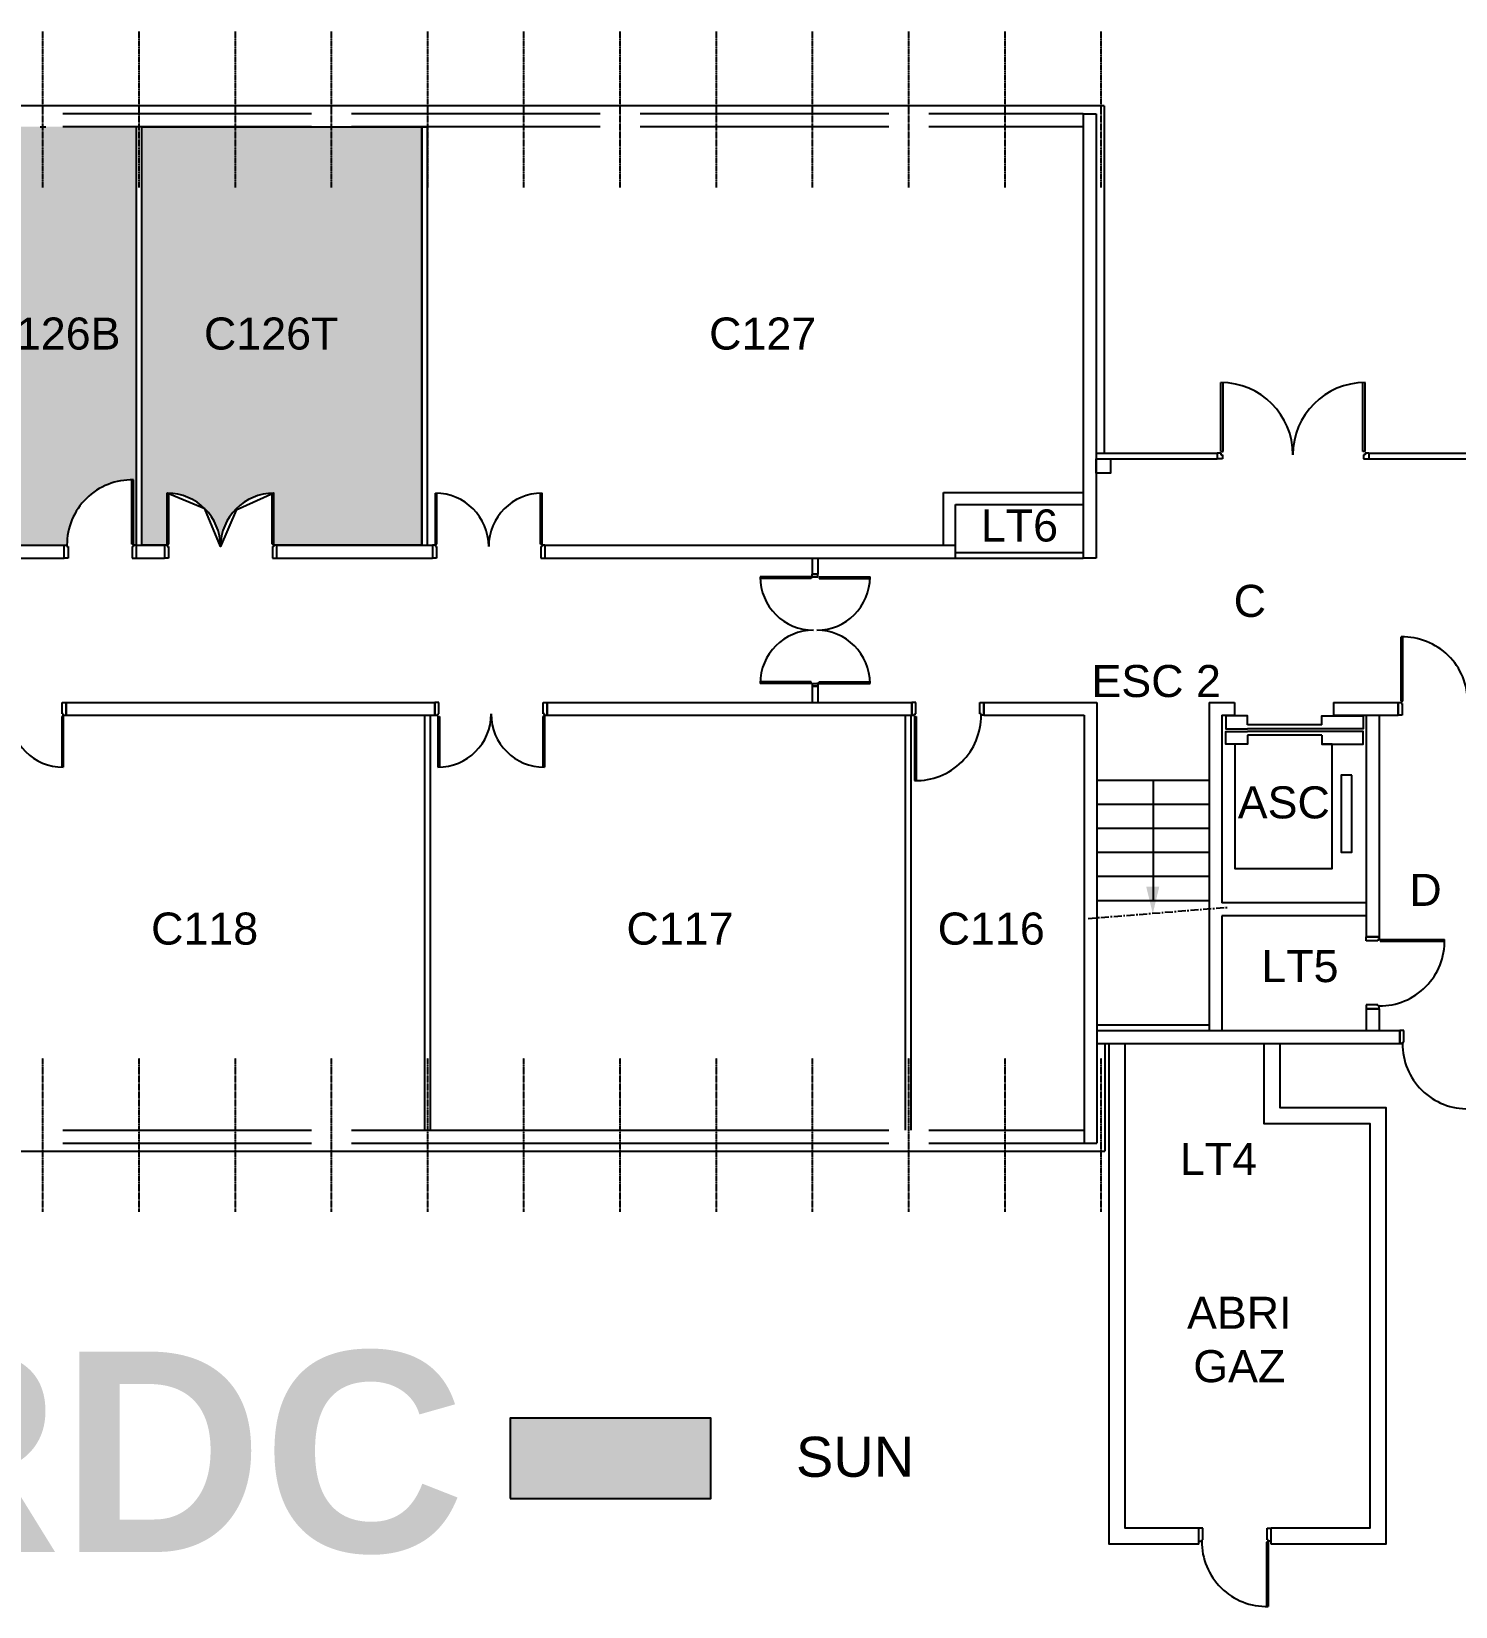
# Model space of a CAD drawing. Extents: x -17026 to -6684, y 7954 to 15956.
# Drawn here: x -15000 to -13224, y 8479 to 10445 of the extents above; entities that cross this region are included whole.
import ezdxf

# ---------------------------------------------------------------- set-up
doc = ezdxf.new("R2010")
doc.units = 0
doc.header["$MEASUREMENT"] = 0
doc.linetypes.add('AXES', pattern=[2, 1.25, -0.25, 0.25, -0.25])
doc.linetypes.add('DISCONTINU2', pattern=[0.375, 0.25, -0.125])
for name, color, linetype in [('BA_AXE_TRAME', 253, 'AXES'), ('BA_CLOISON_EXISTANTE', 4, 'CONTINUOUS'), ('BA_DOUBLAGE', 134, 'CONTINUOUS'), ('BA_ESCALIER', 8, 'CONTINUOUS'), ('BA_ESCALIER_CACHE', 252, 'DISCONTINU2'), ('BA_MENUIS_EXTERIEURE', 6, 'CONTINUOUS'), ('BA_MENUIS_INTERIEURE', 202, 'CONTINUOUS'), ('BA_STRUCTURE', 5, 'CONTINUOUS'), ('Nom. Circulation', 1, 'CONTINUOUS'), ('Nom. Texte', 250, 'CONTINUOUS'), ('SUN', 2, 'CONTINUOUS'), ('TXT_REP_PIECE', 250, 'CONTINUOUS')]:
    doc.layers.add(name, color=color, linetype=linetype)
doc.styles.add('ARIAL', font='arial.ttf')

msp = doc.modelspace()

# ---------------------------------------------------------------- hatches: boundary and pattern name
at = {"layer": 'BA_ESCALIER'}
msp.add_hatch(color=256, dxfattribs=at).paths.add_polyline_path([(-13601.3, 9377.5), (-13609.5, 9377.5), (-13601.3, 9343.9), (-13593.2, 9377.5)])
at = {"layer": 'SUN'}
h = msp.add_hatch(color=256, dxfattribs=at)
h.dxf.hatch_style = 1
h.paths.add_polyline_path([(-15829.1, 10325.8), (-16040.6, 10325.8), (-16062.1, 10325.8), (-16062.1, 9803.5), (-15919.1, 9803.5), (-15915.6, 9803.5, -0.424281), (-15832.6, 9885.1), (-15832.6, 9803.5), (-15829.1, 9803.5)])
h.paths.add_polyline_path([(-15586.6, 10325.8), (-15680.6, 10325.8), (-15730.6, 10325.8), (-15822.1, 10325.8), (-15822.1, 9803.5), (-15676.6, 9803.5), (-15673.1, 9803.5, -0.424281), (-15590.1, 9885.1), (-15590.1, 9803.5), (-15586.6, 9803.5)])
h.paths.add_polyline_path([(-15109.1, 10325.8), (-15320.6, 10325.8), (-15342.1, 10325.8), (-15342.1, 9803.5), (-15199.1, 9803.5), (-15195.6, 9803.5, -0.424281), (-15112.6, 9885.1), (-15112.6, 9803.5), (-15109.1, 9803.5)])
h.paths.add_polyline_path([(-14869.1, 10325.8), (-14960.6, 10325.8), (-15010.6, 10325.8), (-15102.1, 10325.8), (-15102.1, 9803.5), (-14959.1, 9803.5), (-14955.6, 9803.5, -0.424281), (-14872.6, 9885.1), (-14872.6, 9803.5), (-14869.1, 9803.5)])
h.paths.add_polyline_path([(-16026, 10025.6), (-15872.4, 10025.6), (-15872.4, 10108), (-16026, 10108)], flags=24)
h.paths.add_polyline_path([(-15796.6, 10025.6), (-15605.7, 10025.6), (-15605.7, 10108), (-15796.6, 10108)], flags=24)
h.paths.add_polyline_path([(-15298.2, 10025.6), (-15144.6, 10025.6), (-15144.6, 10108), (-15298.2, 10108)], flags=24)
h.paths.add_polyline_path([(-15069.6, 10025.6), (-14878.7, 10025.6), (-14878.7, 10108), (-15069.6, 10108)], flags=24)
h = msp.add_hatch(color=256, dxfattribs=at)
h.dxf.hatch_style = 1
h.paths.add_polyline_path([(-14512.8, 10325.8), (-14862.1, 10325.8), (-14862.1, 9803.5), (-14830.6, 9803.5), (-14830.6, 9868.5, -0.414137), (-14764.1, 9802, -0.414137), (-14697.7, 9868.5), (-14697.6, 9803.5), (-14512.8, 9803.5)])
h.paths.add_polyline_path([(-14795.6, 10025.6), (-14607.8, 10025.6), (-14607.8, 10108), (-14795.6, 10108)], flags=24)
h = msp.add_hatch(color=256, dxfattribs=at)
h.dxf.hatch_style = 1
h.paths.add_polyline_path([(-14152.7, 8614.2), (-14152.7, 8714.2), (-14402.7, 8714.2), (-14402.7, 8614.2)])

# ---------------------------------------------------------------- linework, layer by layer
at = {"layer": 'BA_AXE_TRAME'}
for p, q in [((-14985.6, 10249.8), (-14985.6, 10444.6)), ((-14985.6, 10249.8), (-14985.6, 10444.6)), ((-14865.6, 10249.8), (-14865.6, 10444.6)), ((-14865.6, 10249.8), (-14865.6, 10444.6)), ((-14745.6, 10249.8), (-14745.6, 10444.6)), ((-14745.6, 10249.8), (-14745.6, 10444.6)), ((-14625.6, 10249.8), (-14625.6, 10444.6)), ((-14625.6, 10249.8), (-14625.6, 10444.6)), ((-14505.6, 10249.8), (-14505.6, 10444.6)), ((-14505.6, 10249.8), (-14505.6, 10444.6)), ((-14385.6, 10249.8), (-14385.6, 10444.6)), ((-14385.6, 10249.8), (-14385.6, 10444.6)), ((-14265.6, 10249.8), (-14265.6, 10444.6)), ((-14145.6, 10249.8), (-14145.6, 10444.6)), ((-14025.6, 10249.8), (-14025.6, 10444.6)), ((-13905.6, 10249.8), (-13905.6, 10444.6)), ((-13785.6, 10249.8), (-13785.6, 10444.6)), ((-13665.6, 10249.8), (-13665.6, 10444.6)), ((-14985.6, 8971.9), (-14985.6, 9163.5)), ((-14865.6, 8971.9), (-14865.6, 9163.5)), ((-14745.6, 8971.9), (-14745.6, 9163.5)), ((-14625.6, 8971.9), (-14625.6, 9163.5)), ((-14505.6, 8971.9), (-14505.6, 9163.5)), ((-14385.6, 8971.9), (-14385.6, 9163.5)), ((-14265.6, 8971.9), (-14265.6, 9163.5)), ((-14145.6, 8971.9), (-14145.6, 9163.5)), ((-14025.6, 8971.9), (-14025.6, 9163.5)), ((-13905.6, 8971.9), (-13905.6, 9163.5)), ((-13785.6, 8971.9), (-13785.6, 9163.5)), ((-13665.6, 8971.9), (-13665.6, 9163.5))]:
    msp.add_line(p, q, dxfattribs=at)
at = {"layer": 'BA_CLOISON_EXISTANTE'}
for p, q in [((-14989.1, 10325.8), (-14982.1, 10325.8)), ((-14869.1, 9803.5), (-14869.1, 10325.8)), ((-14862.1, 9803.5), (-14862.1, 10325.8)), ((-14749.1, 10325.8), (-14742.1, 10325.8)), ((-14512.8, 9803.5), (-14512.8, 10325.8)), ((-14512.8, 9803.5), (-14512.8, 10325.8)), ((-14512.8, 10325.8), (-14505.8, 10325.8)), ((-14505.8, 9803.5), (-14505.8, 10325.8)), ((-14505.8, 9803.5), (-14505.8, 10325.8)), ((-14026, 9787.5), (-14026, 9767.5)), ((-14019, 9787.5), (-14019, 9767.5)), ((-13847.4, 9794.5), (-13688, 9794.5)), ((-13847.4, 9787.5), (-13688, 9787.5)), ((-14026, 9767.5), (-14019, 9767.5)), ((-14026, 9627.5), (-14019, 9627.5)), ((-14026, 9627.5), (-14026, 9607.5)), ((-14019, 9627.5), (-14019, 9607.5)), ((-14509.1, 9073.5), (-14509.1, 9591.5)), ((-14502.1, 9073.5), (-14502.1, 9591.5)), ((-13909.8, 9073.5), (-13909.8, 9591.5)), ((-13902.8, 9073.5), (-13902.8, 9591.5))]:
    msp.add_line(p, q, dxfattribs=at)
at = {"layer": 'BA_DOUBLAGE'}
msp.add_line((-13671, 9204.9), (-13531, 9204.9), dxfattribs=at)
at = {"layer": 'BA_ESCALIER'}
for p, q in [((-13671, 9510.4), (-13531, 9510.4)), ((-13671, 9480.4), (-13531, 9480.4)), ((-13671, 9450.4), (-13531, 9450.4)), ((-13671, 9420.4), (-13531, 9420.4)), ((-13671, 9390.4), (-13531, 9390.4)), ((-13671, 9360.4), (-13531, 9360.4))]:
    msp.add_line(p, q, dxfattribs=at)
at = {"layer": 'BA_ESCALIER', "linetype": 'Continuous', "ltscale": 7}
msp.add_line((-13601, 9510.4), (-13601, 9360.5), dxfattribs=at)
at = {"layer": 'BA_ESCALIER_CACHE', "linetype": 'AXES', "ltscale": 8}
msp.add_line((-13681.9, 9337.9), (-13506.9, 9351.8), dxfattribs=at)
at = {"layer": 'BA_MENUIS_EXTERIEURE'}
for p, q in [((-13662, 10351.8), (-16463.1, 10351.8)), ((-13662, 10351.8), (-16463.1, 10351.8)), ((-14650.6, 10341.8), (-14960.6, 10341.8)), ((-14650.6, 10341.8), (-14960.6, 10341.8)), ((-14290.6, 10341.8), (-14600.6, 10341.8)), ((-14290.6, 10341.8), (-14600.6, 10341.8)), ((-13930.6, 10341.8), (-14240.6, 10341.8)), ((-13688, 10341.8), (-13880.6, 10341.8)), ((-13662, 10351.8), (-13662, 9918.5)), ((-14650.6, 10325.8), (-14960.6, 10325.8)), ((-14650.6, 10325.8), (-14960.6, 10325.8)), ((-14290.6, 10325.8), (-14600.6, 10325.8)), ((-14290.6, 10325.8), (-14600.6, 10325.8)), ((-13930.6, 10325.8), (-14240.6, 10325.8)), ((-13688, 10325.8), (-13880.6, 10325.8)), ((-13661, 9181.9), (-13661, 9047.5)), ((-14960.6, 9073.5), (-14650.6, 9073.5)), ((-14600.6, 9073.5), (-13930.6, 9073.5)), ((-13880.6, 9073.5), (-13687, 9073.5)), ((-16785.9, 9047.5), (-13661, 9047.5)), ((-14960.6, 9057.5), (-14650.6, 9057.5)), ((-14600.6, 9057.5), (-13930.6, 9057.5)), ((-13880.6, 9057.5), (-13687, 9057.5))]:
    msp.add_line(p, q, dxfattribs=at)
at = {"layer": 'BA_MENUIS_INTERIEURE'}
for p, q in [((-13516.4, 9920.5), (-13516.4, 10006.4)), ((-13513.7, 9920.5), (-13513.7, 10006.4)), ((-13339.2, 9920.5), (-13339.2, 10006.4)), ((-13336.5, 9920.5), (-13336.5, 10006.4)), ((-13672, 9918.5), (-13521.2, 9918.5)), ((-13672, 9911.5), (-13521.2, 9911.5)), ((-13521.2, 9918.5), (-13521.2, 9911.5)), ((-13516.5, 9918.5), (-13521.2, 9918.5)), ((-13521.2, 9918.5), (-13521.2, 9911.5)), ((-13514.4, 9911.5), (-13521.2, 9911.5)), ((-13516.5, 9918.5), (-13516.5, 9916.5)), ((-13516.5, 9916.5), (-13514.4, 9916.5)), ((-13516.4, 9920.5), (-13513.7, 9920.5)), ((-13514.4, 9916.5), (-13514.4, 9911.5)), ((-13336.5, 9920.5), (-13339.2, 9920.5)), ((-13336.5, 9916.5), (-13338.5, 9916.5)), ((-13338.5, 9916.5), (-13338.5, 9911.5)), ((-13338.5, 9911.5), (-13331.8, 9911.5)), ((-13336.5, 9918.5), (-13336.5, 9916.5)), ((-13331.8, 9918.5), (-13336.5, 9918.5)), ((-13331.8, 9918.5), (-13331.8, 9911.5)), ((-13331.8, 9918.5), (-13181, 9918.5)), ((-13331.8, 9918.5), (-13331.8, 9911.5)), ((-13331.8, 9911.5), (-13181, 9911.5)), ((-14874.6, 9805), (-14874.6, 9885.1)), ((-14872.6, 9805), (-14872.6, 9885.1)), ((-14830.6, 9805), (-14830.6, 9868.5)), ((-14830.6, 9805), (-14830.6, 9868.5)), ((-14828.6, 9805), (-14828.6, 9868.4)), ((-14828.6, 9805), (-14828.6, 9868.4)), ((-14699.7, 9805), (-14699.7, 9868.4)), ((-14699.7, 9805), (-14699.7, 9868.4)), ((-14697.7, 9805), (-14697.7, 9868.5)), ((-14697.7, 9805), (-14697.7, 9868.5)), ((-14496.1, 9805), (-14496.1, 9868.5)), ((-14496.1, 9805), (-14496.1, 9868.5)), ((-14494.1, 9805), (-14494.1, 9868.4)), ((-14494.1, 9805), (-14494.1, 9868.4)), ((-14365.1, 9805), (-14365.1, 9868.4)), ((-14365.1, 9805), (-14365.1, 9868.4)), ((-14363.1, 9805), (-14363.1, 9868.5)), ((-14363.1, 9805), (-14363.1, 9868.5)), ((-14959.1, 9787.5), (-14959.1, 9803.5)), ((-14959.1, 9803.5), (-14955.6, 9803.5)), ((-14954.1, 9787.5), (-14959.1, 9787.5)), ((-14955.6, 9803.5), (-14955.6, 9802)), ((-14955.6, 9802), (-14954.1, 9802)), ((-14954.1, 9802), (-14954.1, 9787.5)), ((-14872.6, 9805), (-14874.6, 9805)), ((-14874.1, 9802), (-14874.1, 9787.5)), ((-14872.6, 9802), (-14874.1, 9802)), ((-14874.1, 9787.5), (-14869.1, 9787.5)), ((-14872.6, 9803.5), (-14872.6, 9802)), ((-14869.1, 9803.5), (-14872.6, 9803.5)), ((-14869.1, 9787.5), (-14869.1, 9803.5)), ((-14834.1, 9803.5), (-14834.1, 9787.5)), ((-14830.6, 9803.5), (-14834.1, 9803.5)), ((-14834.1, 9803.5), (-14834.1, 9787.5)), ((-14830.6, 9803.5), (-14834.1, 9803.5)), ((-14829.1, 9787.5), (-14834.1, 9787.5)), ((-14829.1, 9787.5), (-14834.1, 9787.5)), ((-14830.6, 9805), (-14828.6, 9805)), ((-14830.6, 9805), (-14828.6, 9805)), ((-14830.6, 9803.5), (-14830.6, 9802)), ((-14830.6, 9803.5), (-14830.6, 9802)), ((-14830.6, 9802), (-14829.1, 9802)), ((-14830.6, 9802), (-14829.1, 9802)), ((-14829.1, 9802), (-14829.1, 9787.5)), ((-14829.1, 9802), (-14829.1, 9787.5)), ((-14697.7, 9805), (-14699.7, 9805)), ((-14697.7, 9805), (-14699.7, 9805)), ((-14699.1, 9802), (-14699.1, 9787.5)), ((-14697.6, 9802), (-14699.1, 9802)), ((-14699.1, 9802), (-14699.1, 9787.5)), ((-14697.6, 9802), (-14699.1, 9802)), ((-14699.1, 9787.5), (-14694.1, 9787.5)), ((-14699.1, 9787.5), (-14694.1, 9787.5)), ((-14694.1, 9803.5), (-14697.6, 9803.5)), ((-14697.6, 9803.5), (-14697.6, 9802)), ((-14694.1, 9803.5), (-14697.6, 9803.5)), ((-14697.6, 9803.5), (-14697.6, 9802)), ((-14694.1, 9803.5), (-14694.1, 9787.5)), ((-14694.1, 9803.5), (-14694.1, 9787.5)), ((-14499.6, 9803.5), (-14499.6, 9787.5)), ((-14496.1, 9803.5), (-14499.6, 9803.5)), ((-14499.6, 9803.5), (-14499.6, 9787.5)), ((-14496.1, 9803.5), (-14499.6, 9803.5)), ((-14494.6, 9787.5), (-14499.6, 9787.5)), ((-14494.6, 9787.5), (-14499.6, 9787.5)), ((-14496.1, 9805), (-14494.1, 9805)), ((-14496.1, 9805), (-14494.1, 9805)), ((-14496.1, 9803.5), (-14496.1, 9802)), ((-14496.1, 9803.5), (-14496.1, 9802)), ((-14496.1, 9802), (-14494.6, 9802)), ((-14496.1, 9802), (-14494.6, 9802)), ((-14494.6, 9802), (-14494.6, 9787.5)), ((-14494.6, 9802), (-14494.6, 9787.5)), ((-14363.1, 9805), (-14365.1, 9805)), ((-14363.1, 9805), (-14365.1, 9805)), ((-14364.6, 9802), (-14364.6, 9787.5)), ((-14363.1, 9802), (-14364.6, 9802)), ((-14364.6, 9802), (-14364.6, 9787.5)), ((-14363.1, 9802), (-14364.6, 9802)), ((-14364.6, 9787.5), (-14359.6, 9787.5)), ((-14364.6, 9787.5), (-14359.6, 9787.5)), ((-14359.6, 9803.5), (-14363.1, 9803.5)), ((-14363.1, 9803.5), (-14363.1, 9802)), ((-14359.6, 9803.5), (-14363.1, 9803.5)), ((-14363.1, 9803.5), (-14363.1, 9802)), ((-14359.6, 9803.5), (-14359.6, 9787.5)), ((-14359.6, 9803.5), (-14359.6, 9787.5)), ((-14027.5, 9764), (-14091, 9764)), ((-14027.5, 9762), (-14091, 9762)), ((-14027.5, 9764), (-14027.5, 9762)), ((-14019, 9767.5), (-14026, 9767.5)), ((-14026, 9764), (-14026, 9767.5)), ((-14026, 9764), (-14019, 9764)), ((-14019, 9764), (-14020.5, 9764)), ((-14019, 9764), (-14019, 9767.5)), ((-14017.5, 9764), (-13954, 9764)), ((-14017.5, 9764), (-14017.5, 9762)), ((-14017.5, 9762), (-13954, 9762)), ((-13291.6, 9609), (-13291.6, 9689.1)), ((-13289.6, 9609), (-13289.6, 9689.1)), ((-14027.5, 9633), (-14091, 9633)), ((-14027.5, 9631), (-14091, 9631)), ((-14027.5, 9631), (-14027.5, 9633)), ((-14026, 9631), (-14019, 9631)), ((-14026, 9631), (-14026, 9627.5)), ((-14019, 9631), (-14020.5, 9631)), ((-14019, 9631), (-14019, 9627.5)), ((-14017.5, 9633), (-13954, 9633)), ((-14017.5, 9631), (-14017.5, 9633)), ((-14017.5, 9631), (-13954, 9631)), ((-14019, 9627.5), (-14026, 9627.5)), ((-14961.7, 9593), (-14961.7, 9607.5)), ((-14961.7, 9607.5), (-14956.7, 9607.5)), ((-14960.2, 9593), (-14961.7, 9593)), ((-14960.2, 9591.5), (-14960.2, 9593)), ((-14960.2, 9591.5), (-14956.7, 9591.5)), ((-14956.7, 9607.5), (-14956.7, 9591.5)), ((-14496.6, 9607.5), (-14496.6, 9591.5)), ((-14491.6, 9607.5), (-14496.6, 9607.5)), ((-14496.6, 9591.5), (-14493.1, 9591.5)), ((-14493.1, 9593), (-14491.6, 9593)), ((-14493.1, 9591.5), (-14493.1, 9593)), ((-14491.6, 9593), (-14491.6, 9607.5)), ((-14361.6, 9593), (-14361.6, 9607.5)), ((-14361.6, 9607.5), (-14356.6, 9607.5)), ((-14360.1, 9593), (-14361.6, 9593)), ((-14360.1, 9591.5), (-14360.1, 9593)), ((-14360.1, 9591.5), (-14356.6, 9591.5)), ((-14356.6, 9607.5), (-14356.6, 9591.5)), ((-13902, 9607.5), (-13902, 9591.5)), ((-13897, 9607.5), (-13902, 9607.5)), ((-13902, 9591.5), (-13898.5, 9591.5)), ((-13898.5, 9591.5), (-13898.5, 9593)), ((-13898.5, 9593), (-13897, 9593)), ((-13897, 9593), (-13897, 9607.5)), ((-13817, 9593), (-13817, 9607.5)), ((-13817, 9607.5), (-13812, 9607.5)), ((-13815.5, 9593), (-13817, 9593)), ((-13815.5, 9591.5), (-13815.5, 9593)), ((-13812, 9591.5), (-13815.5, 9591.5)), ((-13812, 9607.5), (-13812, 9591.5)), ((-13295.1, 9591.5), (-13295.1, 9607.5)), ((-13295.1, 9607.5), (-13291.6, 9607.5)), ((-13290.1, 9591.5), (-13295.1, 9591.5)), ((-13291.6, 9609), (-13289.6, 9609)), ((-13291.6, 9607.5), (-13291.6, 9606)), ((-13291.6, 9606), (-13290.1, 9606)), ((-13290.1, 9606), (-13290.1, 9591.5)), ((-14960.2, 9590), (-14962.2, 9590)), ((-14962.2, 9590), (-14962.2, 9526.5)), ((-14960.2, 9590), (-14960.2, 9526.5)), ((-14493.1, 9590), (-14491.1, 9590)), ((-14493.1, 9590), (-14493.1, 9526.5)), ((-14491.1, 9590), (-14491.1, 9526.5)), ((-14360.1, 9590), (-14362.1, 9590)), ((-14362.1, 9590), (-14362.1, 9526.5)), ((-14360.1, 9590), (-14360.1, 9526.5)), ((-13898.5, 9590), (-13896.5, 9590)), ((-13898.5, 9590), (-13898.5, 9509.9)), ((-13896.5, 9590), (-13896.5, 9509.9)), ((-13390.5, 9579.4), (-13483.2, 9579.4)), ((-13390.5, 9574.5), (-13483.2, 9574.5)), ((-13390.5, 9571.3), (-13483.2, 9571.3)), ((-13390.5, 9566.4), (-13483.2, 9566.4)), ((-13335, 9315.1), (-13319, 9315.1)), ((-13335, 9310.1), (-13335, 9315.1)), ((-13320.5, 9310.1), (-13335, 9310.1)), ((-13319, 9311.6), (-13320.5, 9311.6)), ((-13320.5, 9311.6), (-13320.5, 9310.1)), ((-13319, 9315.1), (-13319, 9311.6)), ((-13317.5, 9311.6), (-13317.5, 9309.6)), ((-13317.5, 9311.6), (-13237.4, 9311.6)), ((-13317.5, 9309.6), (-13237.4, 9309.6)), ((-13320.5, 9230.1), (-13335, 9230.1)), ((-13335, 9230.1), (-13335, 9225.1)), ((-13335, 9225.1), (-13319, 9225.1)), ((-13320.5, 9228.6), (-13320.5, 9230.1)), ((-13319, 9228.6), (-13320.5, 9228.6)), ((-13319, 9225.1), (-13319, 9228.6)), ((-13288.3, 9197.9), (-13293.3, 9197.9)), ((-13293.3, 9197.9), (-13293.3, 9181.9)), ((-13288.3, 9183.4), (-13288.3, 9197.9)), ((-13293.3, 9181.9), (-13289.8, 9181.9)), ((-13289.8, 9181.9), (-13289.8, 9183.4)), ((-13289.8, 9183.4), (-13288.3, 9183.4)), ((-13538.7, 8576.9), (-13543.7, 8576.9)), ((-13543.7, 8556.9), (-13543.7, 8576.9)), ((-13538.7, 8562.4), (-13538.7, 8576.9)), ((-13458.7, 8576.9), (-13453.7, 8576.9)), ((-13458.7, 8562.4), (-13458.7, 8576.9)), ((-13453.7, 8556.9), (-13453.7, 8576.9)), ((-13543.7, 8560.9), (-13540.2, 8560.9)), ((-13540.2, 8560.9), (-13540.2, 8562.4)), ((-13540.2, 8562.4), (-13538.7, 8562.4)), ((-13459.3, 8559.4), (-13459.3, 8479.3)), ((-13457.3, 8559.4), (-13459.3, 8559.4)), ((-13457.2, 8562.4), (-13458.7, 8562.4)), ((-13457.3, 8559.4), (-13457.3, 8479.3)), ((-13457.2, 8560.9), (-13457.2, 8562.4)), ((-13453.7, 8560.9), (-13457.2, 8560.9))]:
    msp.add_line(p, q, dxfattribs=at)
for points in [[(-13483.2, 9579.4), (-13483.2, 9590.5), (-13510.1, 9590.5), (-13510.1, 9574.5), (-13483.2, 9574.5)], [(-13483.2, 9566.4), (-13483.2, 9555.3), (-13510.1, 9555.3), (-13510.1, 9571.3), (-13483.2, 9571.3)], [(-13390.5, 9579.4), (-13390.5, 9590.5), (-13338.8, 9590.5), (-13338.8, 9574.5), (-13390.5, 9574.5)], [(-13390.5, 9566.4), (-13390.5, 9555.3), (-13338.8, 9555.3), (-13338.8, 9571.3), (-13390.5, 9571.3)], [(-13483.2, 9555.3), (-13499.1, 9555.3), (-13499.1, 9400.3), (-13377.6, 9400.3), (-13377.6, 9555.3), (-13390.5, 9555.3)]]:
    msp.add_lwpolyline(points, dxfattribs=at)
msp.add_lwpolyline([(-13352.9, 9516.8), (-13366.4, 9516.8), (-13366.4, 9420.5), (-13352.9, 9420.5)], close=True, dxfattribs=at)
for centre, radius, start, end in [((-13516.5, 9916.5), 90, 0, 89.985), ((-13336.5, 9916.5), 90, 90.015, 180), ((-13514.4, 9916.5), 0, 270, 0), ((-13513.7, 9920.5), 0, 270, 0), ((-13339.2, 9920.5), 0, 180, 270), ((-13338.5, 9916.5), 0, 180, 270), ((-14874.7, 9804.2), 80.9, 88.5337, 180.4961), ((-14830.6, 9802), 66.5, 0, 89.985), ((-14697.6, 9802), 66.5, 90.015, 180), ((-14496.1, 9802), 66.5, 0, 89.985), ((-14496.1, 9802), 66.5, 0, 89.985), ((-14363.1, 9802), 66.5, 90.015, 180), ((-14363.1, 9802), 66.5, 90.015, 180), ((-14874.6, 9805), 0, 180, 270), ((-14874.1, 9802), 0, 180, 270), ((-14829.1, 9802), 0, 270, 0), ((-14829.1, 9802), 0, 270, 0), ((-14828.6, 9805), 0, 270, 0), ((-14828.6, 9805), 0, 270, 0), ((-14699.7, 9805), 0, 180, 270), ((-14699.7, 9805), 0, 180, 270), ((-14699.1, 9802), 0, 180, 270), ((-14699.1, 9802), 0, 180, 270), ((-14494.6, 9802), 0, 270, 0), ((-14494.6, 9802), 0, 270, 0), ((-14494.1, 9805), 0, 270, 0), ((-14494.1, 9805), 0, 270, 0), ((-14365.1, 9805), 0, 180, 270), ((-14365.1, 9805), 0, 180, 270), ((-14364.6, 9802), 0, 180, 270), ((-14364.6, 9802), 0, 180, 270), ((-14024.5, 9764), 66.5, 180, 269.9958), ((-14020.5, 9764), 66.5, 270.0042, 0), ((-14024.5, 9631), 66.5, 90.0042, 180), ((-14020.5, 9631), 66.5, 0, 89.9958), ((-13289.5, 9608.2), 80.9, 359.5039, 91.4663), ((-14960.2, 9593), 66.5, 180, 269.985), ((-14961.7, 9593), 0, 90, 180), ((-14493.1, 9593), 66.5, 270.015, 0), ((-14491.6, 9593), 0, 0, 90), ((-14360.1, 9593), 66.5, 180, 269.985), ((-14361.6, 9593), 0, 90, 180), ((-13896.4, 9590.8), 80.9, 268.5337, 0.4961), ((-13897, 9593), 0, 0, 90), ((-13290.1, 9606), 0, 270, 0), ((-13289.6, 9609), 0, 270, 0), ((-14962.2, 9590), 0, 90, 180), ((-14491.1, 9590), 0, 0, 90), ((-14362.1, 9590), 0, 90, 180), ((-13896.5, 9590), 0, 0, 90), ((-13320.5, 9310.1), 0, 180, 270), ((-13318.3, 9309.6), 80.9, 269.5039, 1.4663), ((-13317.5, 9309.6), 0, 180, 270), ((-13208.9, 9181.2), 80.9, 179.5039, 271.4663), ((-13459.3, 8560.2), 80.9, 179.5039, 271.4663), ((-13459.3, 8559.4), 0, 90, 180), ((-13458.7, 8562.4), 0, 90, 180)]:
    msp.add_arc(centre, radius, start, end, dxfattribs=at)
at = {"layer": 'BA_STRUCTURE'}
for p, q in [((-13688, 10341.8), (-13688, 9787.5)), ((-13688, 10341.8), (-13672, 10341.8)), ((-13672, 10341.8), (-13672, 9787.5)), ((-13862.4, 9803.5), (-13862.4, 9869.5)), ((-13862.4, 9869.5), (-13688, 9869.5)), ((-13847.4, 9787.5), (-13847.4, 9854.5)), ((-13847.4, 9854.5), (-13688, 9854.5)), ((-15109.1, 9803.5), (-14959.1, 9803.5)), ((-15109.1, 9803.5), (-14959.1, 9803.5)), ((-15109.1, 9787.5), (-14959.1, 9787.5)), ((-15109.1, 9787.5), (-14959.1, 9787.5)), ((-14869.1, 9803.5), (-14834.1, 9803.5)), ((-14869.1, 9803.5), (-14834.1, 9803.5)), ((-14869.1, 9787.5), (-14834.1, 9787.5)), ((-14869.1, 9787.5), (-14834.1, 9787.5)), ((-14834.1, 9803.5), (-14834.1, 9787.5)), ((-14834.1, 9803.5), (-14834.1, 9787.5)), ((-14694.1, 9803.5), (-14694.1, 9787.5)), ((-14694.1, 9803.5), (-14499.6, 9803.5)), ((-14694.1, 9803.5), (-14694.1, 9787.5)), ((-14694.1, 9803.5), (-14499.6, 9803.5)), ((-14694.1, 9787.5), (-14499.6, 9787.5)), ((-14694.1, 9787.5), (-14499.6, 9787.5)), ((-14499.6, 9803.5), (-14499.6, 9787.5)), ((-14499.6, 9803.5), (-14499.6, 9787.5)), ((-14359.6, 9803.5), (-14359.6, 9787.5)), ((-14359.6, 9803.5), (-13847.4, 9803.5)), ((-14359.6, 9803.5), (-14359.6, 9787.5)), ((-14359.6, 9787.5), (-13847.4, 9787.5)), ((-13672, 9787.5), (-13688, 9787.5)), ((-14956.7, 9591.5), (-14956.7, 9607.5)), ((-14956.7, 9607.5), (-14496.6, 9607.5)), ((-14956.7, 9591.5), (-14496.6, 9591.5)), ((-14496.6, 9591.5), (-14496.6, 9607.5)), ((-14356.6, 9591.5), (-14356.6, 9607.5)), ((-14356.6, 9607.5), (-13902, 9607.5)), ((-14356.6, 9591.5), (-13902, 9591.5)), ((-13902, 9607.5), (-13902, 9591.5)), ((-13902, 9591.5), (-13902, 9607.5)), ((-13902, 9591.5), (-13902, 9598.5)), ((-13812, 9607.5), (-13812, 9591.5)), ((-13812, 9591.5), (-13812, 9607.5)), ((-13812, 9607.5), (-13671, 9607.5)), ((-13812, 9591.5), (-13812, 9598.5)), ((-13812, 9591.5), (-13687, 9591.5)), ((-13687, 9591.5), (-13687, 9057.5)), ((-13671, 9607.5), (-13671, 9591.5)), ((-13671, 9591.5), (-13671, 9057.5)), ((-13531, 9607.5), (-13531, 9591.5)), ((-13531, 9607.5), (-13499.3, 9607.5)), ((-13531, 9591.5), (-13531, 9341.3)), ((-13515, 9591.5), (-13515, 9357.3)), ((-13515, 9591.5), (-13499.3, 9591.5)), ((-13499.3, 9607.5), (-13499.3, 9591.5)), ((-13376.1, 9607.5), (-13376.1, 9591.5)), ((-13376.1, 9607.5), (-13295.1, 9607.5)), ((-13376.1, 9591.5), (-13295.1, 9591.5)), ((-13335, 9591.5), (-13335, 9315.1)), ((-13319, 9591.5), (-13319, 9315.1)), ((-13295.1, 9591.5), (-13295.1, 9607.5)), ((-13295.1, 9607.5), (-13295.1, 9600.5)), ((-13295.1, 9607.5), (-13295.1, 9591.5)), ((-13335, 9357.3), (-13515, 9357.3)), ((-13531, 9341.3), (-13531, 9197.9)), ((-13515, 9341.3), (-13515, 9197.9)), ((-13335, 9341.3), (-13515, 9341.3)), ((-13335, 9315.1), (-13319, 9315.1)), ((-13319, 9315.1), (-13335, 9315.1)), ((-13319, 9315.1), (-13326, 9315.1)), ((-13335, 9225.1), (-13319, 9225.1)), ((-13319, 9225.1), (-13335, 9225.1)), ((-13335, 9225.1), (-13335, 9197.9)), ((-13319, 9225.1), (-13326, 9225.1)), ((-13319, 9225.1), (-13319, 9197.9)), ((-13671, 9197.9), (-13293.3, 9197.9)), ((-13293.3, 9197.9), (-13293.3, 9181.9)), ((-13293.3, 9181.9), (-13293.3, 9197.9)), ((-13293.3, 9197.9), (-13293.3, 9181.9)), ((-13671, 9181.9), (-13293.3, 9181.9)), ((-13293.3, 9181.9), (-13293.3, 9188.9)), ((-13442.7, 9101.9), (-13310.7, 9101.9)), ((-13687, 9057.5), (-13671, 9057.5))]:
    msp.add_line(p, q, dxfattribs=at)
msp.add_lwpolyline([(-13672, 9911.5), (-13654, 9911.5), (-13654, 9893.5), (-13672, 9893.5)], close=True, dxfattribs=at)
for points in [[(-13543.7, 8556.9), (-13655.7, 8556.9), (-13655.7, 9047.5), (-13655.7, 9181.9)], [(-13543.7, 8576.9), (-13635.7, 8576.9), (-13635.7, 9047.5), (-13635.7, 9181.9)], [(-13462.7, 9181.9), (-13462.7, 9081.9), (-13330.7, 9081.9), (-13330.7, 8576.9), (-13453.7, 8576.9)], [(-13442.7, 9181.9), (-13442.7, 9101.9), (-13310.7, 9101.9), (-13310.7, 8556.9), (-13453.7, 8556.9)]]:
    msp.add_lwpolyline(points, dxfattribs=at)
at = {"layer": 'SUN'}
msp.add_lwpolyline([(-14862.1, 10325.8), (-14512.8, 10325.8), (-14512.8, 9803.5), (-14697.6, 9803.5), (-14697.7, 9868.5), (-14744.7, 9847.3), (-14764.1, 9802), (-14783.6, 9849), (-14830.6, 9868.5), (-14830.6, 9803.5), (-14862.1, 9803.5), (-14862.1, 10325.8)], dxfattribs=at)
msp.add_lwpolyline([(-14402.7, 8614.2), (-14152.7, 8614.2), (-14152.7, 8714.2), (-14402.7, 8714.2)], close=True, dxfattribs=at)

# ---------------------------------------------------------------- texts
at = {"layer": 'Nom. Circulation', "char_height": 40, "attachment_point": 1, "style": 'ARIAL'}
for s, width, insert in [('C', 122.593, (-13500.4, 9754.1)), ('D', 75.796, (-13281.3, 9393.5))]:
    msp.add_mtext_dynamic_manual_height_columns(s, width=width, gutter_width=12.5, heights=[0], dxfattribs=dict(at, insert=insert))
at = {"layer": 'Nom. Texte', "char_height": 40, "attachment_point": 1, "style": 'ARIAL'}
for s, width, insert in [('ESC 2', 243.836, (-13677.8, 9654.1)), ('LT4', 163.445, (-13567.5, 9057.8))]:
    msp.add_mtext_dynamic_manual_height_columns(s, width=width, gutter_width=12.5, heights=[0], dxfattribs=dict(at, insert=insert))
at = {"layer": 'SUN', "insert": (-14046.4, 8691.1), "char_height": 50, "attachment_point": 1, "style": 'ARIAL'}
msp.add_mtext_dynamic_manual_height_columns('SUN', width=478.742, gutter_width=12.5, heights=[0], dxfattribs=at)
at = {"layer": 'TXT_REP_PIECE', "attachment_point": 5}
for s, insert, char_height, width in [('{\\fArial|b0|i0|c0|p34;C126B}', (-14974.3, 10067.4), 40, 224.767), ('{\\fArial|b0|i0|c0|p34;C126T}', (-14700.9, 10067.4), 40, 224.767), ('{\\fArial|b0|i0|c0|p34;C127}', (-14087.9, 10067.4), 40, 224.767), ('{\\fArial|b0|i0|c0|p34;LT6}', (-13767.6, 9827.9), 40, 224.767), ('{\\fArial|b0|i0|c0|p34;ASC}', (-13437.9, 9482.4), 40, 224.767), ('{\\fArial|b0|i0|c0|p34;C118}', (-14783.9, 9324.9), 40, 224.767), ('{\\fArial|b0|i0|c0|p34;C117}', (-14191, 9324.9), 40, 224.767), ('{\\fArial|b0|i0|c0|p34;C116}', (-13802.8, 9324.9), 40, 224.767), ('{\\fArial|b0|i0|c0|p34;LT5}', (-13417.8, 9278.1), 40, 224.767), ('{\\fArial|b0|i0|c0|p34;ABRI GAZ}', (-13493.4, 8812.2), 40, 224.767), ('{\\fArial|b1|i0|c0|p34;\\C7;BAT. C - RDC}', (-15574.4, 8670.6), 250, 2390.625)]:
    msp.add_mtext(s, dxfattribs=dict(at, insert=insert, char_height=char_height, width=width))

doc.saveas('drawing.dxf')
